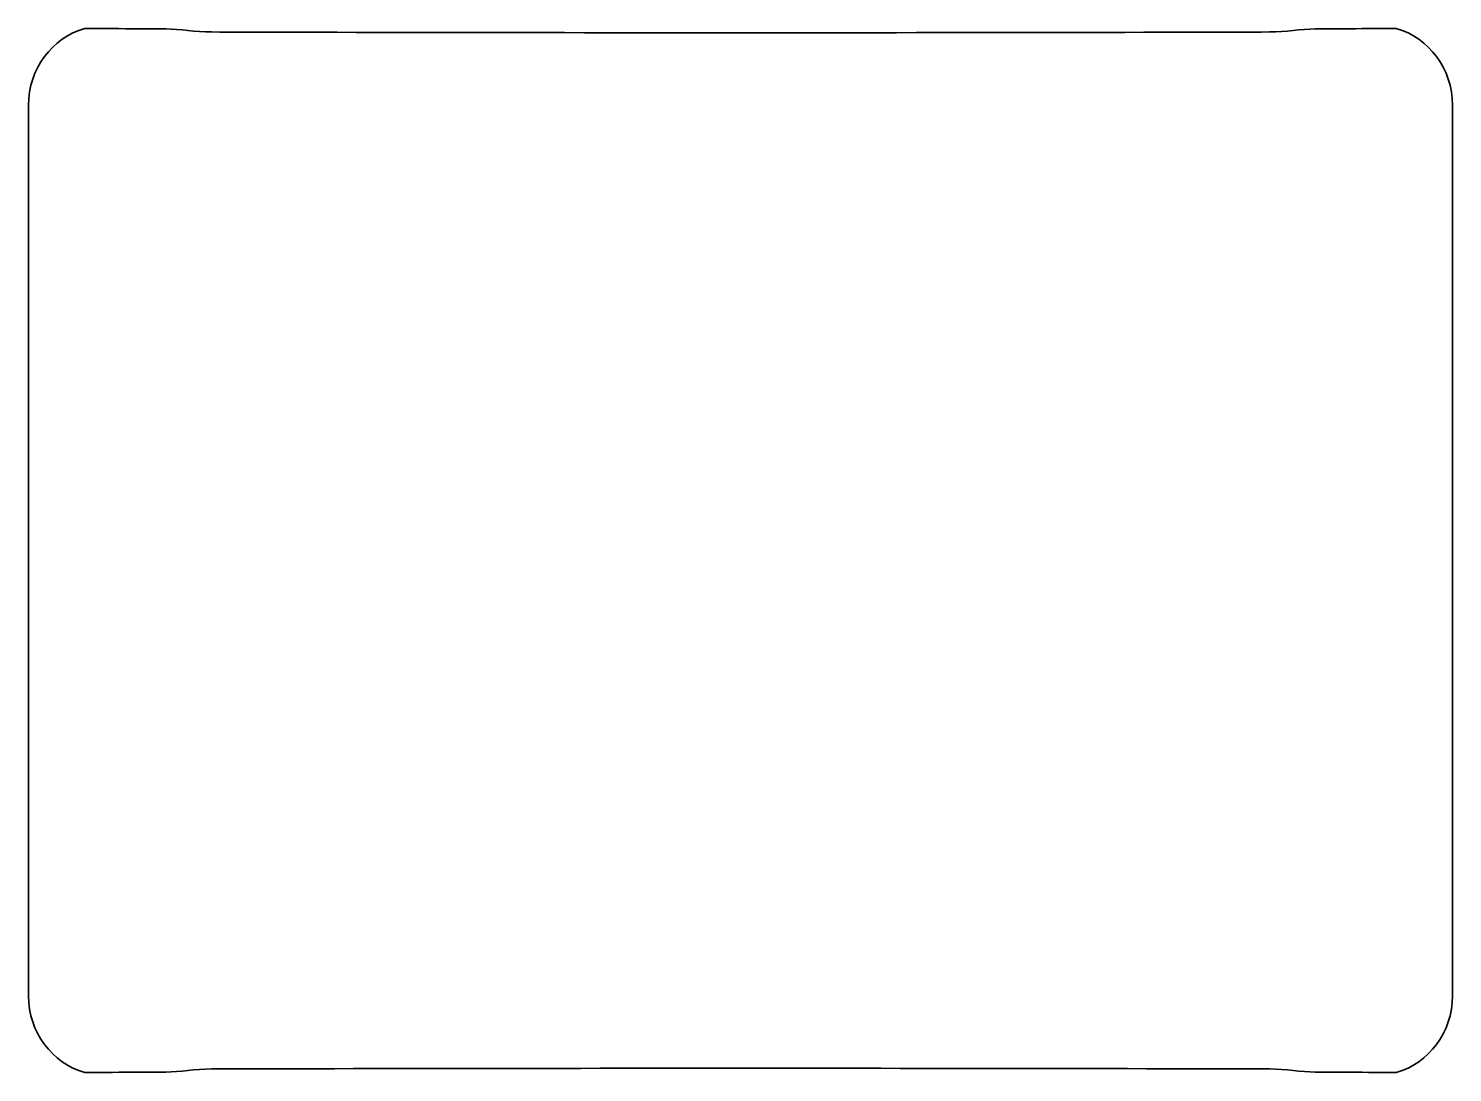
# Model space of a CAD drawing. Extents: x -927 to 2236, y 58 to 2376.
import ezdxf

# ---------------------------------------------------------------- set-up
doc = ezdxf.new("R2010")
doc.units = 0
doc.header["$MEASUREMENT"] = 0
doc.layers.add('Thru-cut', color=7, linetype='Continuous', lineweight=0)

msp = doc.modelspace()

# ---------------------------------------------------------------- linework, layer by layer
at = {"layer": 'Thru-cut', "color": 140, "lineweight": 35, "true_color": 0x00aeef}
msp.add_open_spline([(2110.9, 2376.1), (2110.9, 2376.1), (2037.7, 2375.7), (1930.8, 2375.1), (1899.5, 2375), (1865.4, 2368.4), (1829.3, 2368.3), (1649.4, 2367.4), (806.2, 2366.5), (654.2, 2366.5), (502.2, 2366.5), (-341, 2367.4), (-520.8, 2368.3), (-556.9, 2368.4), (-591.1, 2375), (-622.4, 2375.1), (-729.3, 2375.7), (-802.5, 2376.1), (-802.5, 2376.1), (-874.4, 2355.5), (-927.3, 2287), (-927.3, 2205.8), (-927.3, 2205.8), (-927.3, 228.1), (-927.3, 228.1), (-927.3, 146.8), (-874.4, 78.4), (-802.5, 57.8), (-802.5, 57.8), (-730, 58.2), (-622.4, 58.8), (-591.2, 59), (-557, 65.5), (-520.8, 65.6), (-348, 66.5), (487.5, 67.3), (654.2, 67.3), (820.9, 67.3), (1656.4, 66.5), (1829.2, 65.6), (1865.4, 65.5), (1899.6, 59), (1930.8, 58.8), (2038.4, 58.2), (2110.9, 57.8), (2110.9, 57.8), (2182.8, 78.4), (2235.7, 146.8), (2235.7, 228.1), (2235.7, 228.1), (2235.7, 2205.8), (2235.7, 2205.8), (2235.7, 2287), (2182.8, 2355.5), (2110.9, 2376.1)], degree=3, knots=[0, 0, 0, 0, 1, 1, 1, 2, 2, 2, 3, 3, 3, 4, 4, 4, 5, 5, 5, 6, 6, 6, 7, 7, 7, 8, 8, 8, 9, 9, 9, 10, 10, 10, 11, 11, 11, 12, 12, 12, 13, 13, 13, 14, 14, 14, 15, 15, 15, 16, 16, 16, 17, 17, 17, 18, 18, 18, 18], dxfattribs=at)

doc.saveas('drawing.dxf')
